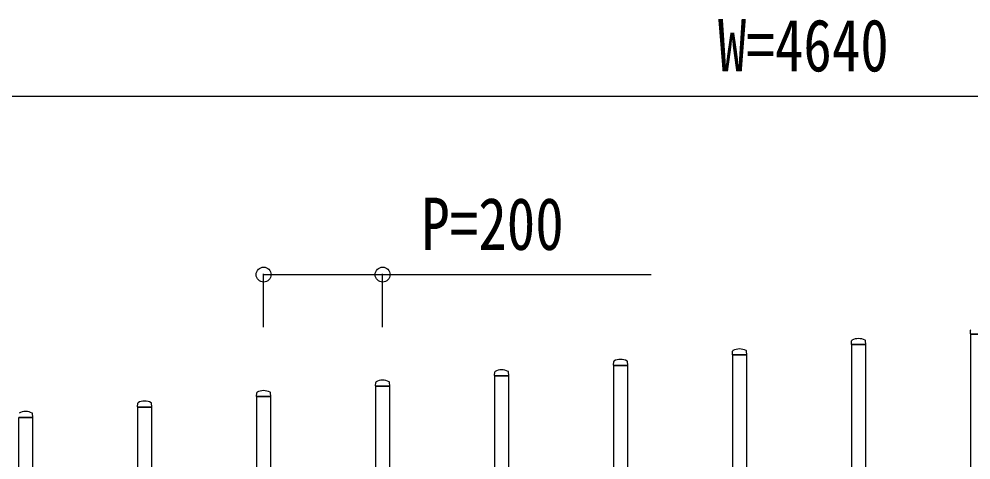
# Model space of a CAD drawing. Units: millimetres, scale not verified. Extents: x -16832 to 16820, y -11880 to 11880.
# Drawn here: x 8001 to 9601, y -352 to 389 of the extents above; entities that cross this region are included whole.
import ezdxf
from ezdxf.enums import TextEntityAlignment as Align

# ---------------------------------------------------------------- set-up
doc = ezdxf.new("R2010")
doc.units = ezdxf.units.MM
doc.header["$LTSCALE"] = 50
for name, color, linetype in [('0-3_YKK_13', 4, 'Continuous'), ('0-4_YKK_A1', 4, 'Continuous'), ('0-5_YKK_D', 6, 'Continuous')]:
    doc.layers.add(name, color=color, linetype=linetype)
doc.styles.add('ＭＳ ゴシック', font='')
doc.styles.get('ＭＳ ゴシック').set_extended_font_data('MS Gothic')

msp = doc.modelspace()

# ---------------------------------------------------------------- linework, layer by layer
at = {"layer": '0-3_YKK_13'}
for p, q in [((9600.58, -140.21), (9600.95, -134.08)), ((9624.28, -140.53), (9600.88, -140.53)), ((9400.58, -157.71), (9400.95, -151.58)), ((9424.28, -158.03), (9400.88, -158.03)), ((9424.58, -157.71), (9424.2, -151.58)), ((9200.58, -175.2), (9200.95, -169.08)), ((9224.28, -175.52), (9200.88, -175.52)), ((9224.58, -175.2), (9224.2, -169.08)), ((9000.58, -192.7), (9000.95, -186.58)), ((9024.58, -192.7), (9024.2, -186.58)), ((8800.58, -210.2), (8800.95, -204.07)), ((8824.58, -210.2), (8824.2, -204.07)), ((9024.28, -193.02), (9000.88, -193.02)), ((8600.58, -227.7), (8600.95, -221.57)), ((8624.58, -227.7), (8624.2, -221.57)), ((8824.28, -210.52), (8800.88, -210.52)), ((8400.58, -245.2), (8400.95, -239.07)), ((8424.58, -245.2), (8424.2, -239.07)), ((8624.28, -228.02), (8600.88, -228.02)), ((8424.28, -245.51), (8400.88, -245.51)), ((8200.58, -262.69), (8200.95, -256.57)), ((8224.28, -263.01), (8200.88, -263.01)), ((8224.58, -262.69), (8224.2, -256.57)), ((8024.28, -280.51), (8000.88, -280.51)), ((8024.58, -280.19), (8024.2, -274.06))]:
    msp.add_line(p, q, dxfattribs=at)
for centre, radius, start, end in [((9600.88, -140.23), 0.3, 176.5, 180), ((9600.88, -140.23), 0.3, 180, 270), ((9601.95, -134.14), 1, 117.6601, 176.5), ((9400.88, -157.73), 0.3, 176.5, 180), ((9400.88, -157.73), 0.3, 180, 270), ((9401.95, -151.64), 1, 117.6601, 176.5), ((9412.58, -171.92), 23.89, 62.3399, 117.6601), ((9423.21, -151.64), 1, 3.5, 62.3399), ((9424.28, -157.73), 0.3, 270, 0), ((9424.28, -157.73), 0.3, 0, 3.5), ((9200.88, -175.22), 0.3, 176.5, 180), ((9200.88, -175.22), 0.3, 180, 270), ((9201.95, -169.14), 1, 117.6601, 176.5), ((9212.58, -189.41), 23.89, 62.3399, 117.6601), ((9223.21, -169.14), 1, 3.5, 62.3399), ((9224.28, -175.22), 0.3, 270, 0), ((9224.28, -175.22), 0.3, 0, 3.5), ((9001.95, -186.64), 1, 117.6601, 176.5), ((9012.58, -206.91), 23.89, 62.3399, 117.6601), ((9023.21, -186.64), 1, 3.5, 62.3399), ((8801.95, -204.13), 1, 117.6601, 176.5), ((8812.58, -224.41), 23.89, 62.3399, 117.6601), ((8823.21, -204.13), 1, 3.5, 62.3399), ((9000.88, -192.72), 0.3, 176.5, 180), ((9000.88, -192.72), 0.3, 180, 270), ((9024.28, -192.72), 0.3, 270, 0), ((9024.28, -192.72), 0.3, 0, 3.5), ((8601.95, -221.63), 1, 117.6601, 176.5), ((8612.58, -241.91), 23.89, 62.3399, 117.6601), ((8623.21, -221.63), 1, 3.5, 62.3399), ((8800.88, -210.22), 0.3, 176.5, 180), ((8800.88, -210.22), 0.3, 180, 270), ((8824.28, -210.22), 0.3, 270, 0), ((8824.28, -210.22), 0.3, 0, 3.5), ((8401.95, -239.13), 1, 117.6601, 176.5), ((8412.58, -259.4), 23.89, 62.3399, 117.6601), ((8423.21, -239.13), 1, 3.5, 62.3399), ((8600.88, -227.72), 0.3, 176.5, 180), ((8600.88, -227.72), 0.3, 180, 270), ((8624.28, -227.72), 0.3, 270, 0), ((8624.28, -227.72), 0.3, 0, 3.5), ((8201.95, -256.63), 1, 117.6601, 176.5), ((8212.58, -276.9), 23.89, 62.3399, 117.6601), ((8223.21, -256.63), 1, 3.5, 62.3399), ((8400.88, -245.21), 0.3, 176.5, 180), ((8400.88, -245.21), 0.3, 180, 270), ((8424.28, -245.21), 0.3, 270, 0), ((8424.28, -245.21), 0.3, 0, 3.5), ((8012.58, -294.4), 23.89, 62.3399, 117.6601), ((8200.88, -262.71), 0.3, 176.5, 180), ((8200.88, -262.71), 0.3, 180, 270), ((8224.28, -262.71), 0.3, 270, 0), ((8224.28, -262.71), 0.3, 0, 3.5), ((8023.21, -274.13), 1, 3.5, 62.3399), ((8024.28, -280.21), 0.3, 270, 0), ((8024.28, -280.21), 0.3, 0, 3.5)]:
    msp.add_arc(centre, radius, start, end, dxfattribs=at)
at = {"layer": '0-4_YKK_A1'}
for points in [[(9601.08, -140.53), (9624.08, -140.53), (9624.08, -1120.53), (9601.08, -1120.53)], [(9401.08, -158.03), (9424.08, -158.03), (9424.08, -1138.03), (9401.08, -1138.03)], [(9201.08, -175.52), (9224.08, -175.52), (9224.08, -1155.52), (9201.08, -1155.52)], [(9001.08, -193.02), (9024.08, -193.02), (9024.08, -1173.02), (9001.08, -1173.02)], [(8801.08, -210.52), (8824.08, -210.52), (8824.08, -1190.52), (8801.08, -1190.52)], [(8601.08, -228.02), (8624.08, -228.02), (8624.08, -1208.02), (8601.08, -1208.02)], [(8401.08, -245.51), (8424.08, -245.51), (8424.08, -1225.51), (8401.08, -1225.51)], [(8201.08, -263.01), (8224.08, -263.01), (8224.08, -1243.01), (8201.08, -1243.01)], [(8001.08, -280.51), (8024.08, -280.51), (8024.08, -1260.51), (8001.08, -1260.51)]]:
    msp.add_lwpolyline(points, close=True, dxfattribs=at)
at = {"layer": '0-5_YKK_D'}
for p, q in [((7180.08, 259.5), (11620.08, 259.5)), ((8412.58, -128.87), (8412.58, -39.5)), ((8612.58, -128.87), (8612.58, -39.5))]:
    msp.add_line(p, q, dxfattribs=at)
msp.add_lwpolyline([(8412.58, -40.5), (8612.58, -40.5), (9063.78, -40.5)], dxfattribs=at)
for centre in [(8412.58, -40.5), (8612.58, -40.5)]:
    msp.add_circle(centre, 12.5, dxfattribs=at)

# ---------------------------------------------------------------- texts
at = {"layer": '0-5_YKK_D', "style": 'ＭＳ ゴシック', "width": 0.8}
for s, p in [('W=4640', (9176.08, 274.5)), ('P=200', (8677.58, -25.5))]:
    msp.add_text(s, height=87.98, dxfattribs=at).set_placement(p, align=Align.BOTTOM_LEFT)

doc.saveas('drawing.dxf')
